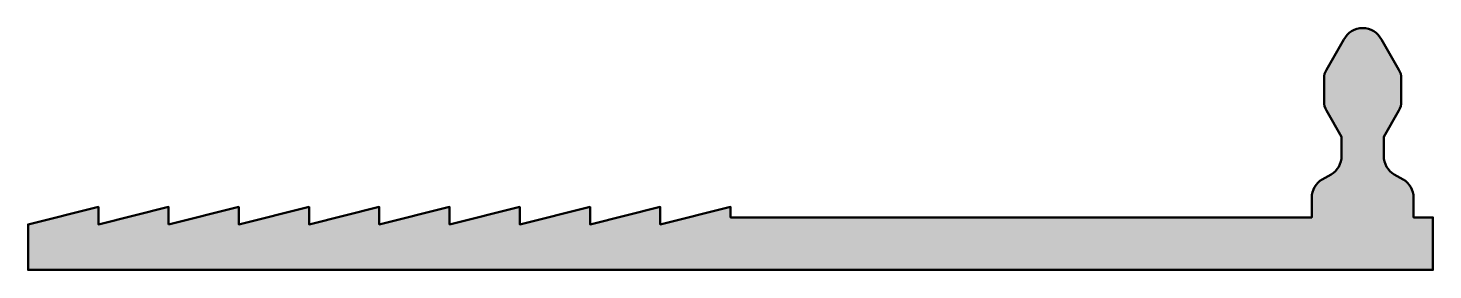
# Model space of a CAD drawing. Extents: x -40 to 0, y 0 to 6.9.
import ezdxf

# ---------------------------------------------------------------- set-up
doc = ezdxf.new("R2010")
doc.units = 0
doc.layers.add('0S-Alu contour', color=7, linetype='Continuous', lineweight=50)
doc.layers.add('0S-Alu hatch', color=252, linetype='Continuous', lineweight=25)

# ---------------------------------------------------------------- blocks, each defined once
blk = doc.blocks.new('129570__07A2C14B_C874_4245_A6CA_582B4EACB7DE_')
at = {"layer": '0S-Alu hatch'}
h = blk.add_hatch(color=256, dxfattribs=at)
edge = h.paths.add_edge_path()
edge.add_line((-35.99992752075195, 1.298997163772584), (-33.99993133544921, 1.798996090888976))
edge.add_line((-33.99993133544921, 1.798996090888976), (-33.99993133544921, 1.298997163772584))
edge.add_line((-33.99993133544921, 1.298997163772584), (-31.99993515014649, 1.798996090888975))
edge.add_line((-31.99993515014649, 1.798996090888975), (-31.99993515014649, 1.298997163772583))
edge.add_line((-31.99993515014649, 1.298997163772583), (-29.99993896484375, 1.798996090888977))
edge.add_line((-29.99993896484375, 1.798996090888977), (-29.99993896484375, 1.298997163772581))
edge.add_line((-29.99993896484375, 1.298997163772581), (-27.99994277954102, 1.798996090888977))
edge.add_line((-27.99994277954102, 1.798996090888977), (-27.99994277954102, 1.298997163772584))
edge.add_line((-27.99994277954102, 1.298997163772584), (-25.99994659423828, 1.798996090888977))
edge.add_line((-25.99994659423828, 1.798996090888977), (-25.99994659423828, 1.298997163772583))
edge.add_line((-25.99994659423828, 1.298997163772583), (-23.99995040893555, 1.798996090888977))
edge.add_line((-23.99995040893555, 1.798996090888977), (-23.99995040893555, 1.298997163772583))
edge.add_line((-23.99995040893555, 1.298997163772583), (-21.99995422363281, 1.798996090888977))
edge.add_line((-21.99995422363281, 1.798996090888977), (-21.99995422363281, 1.298997163772583))
edge.add_line((-21.99995422363281, 1.298997163772583), (-19.99995994567871, 1.798996090888977))
edge.add_line((-19.99995994567871, 1.798996090888977), (-19.99995994567871, 1.499993085861206))
edge.add_line((-19.99995994567871, 1.499993085861206), (-3.449993133544921, 1.499993085861206))
edge.add_line((-3.449993133544921, 1.499993085861206), (-3.44999313354492, 2.062835216522215))
edge.add_ellipse((-2.850004572717846, 2.062840963513983), major_axis=(-0.5999885608545985, 0), ratio=1, start_angle=-60.00059913849623, end_angle=0.0005488077983955009, ccw=False)
edge.add_line((-3.149993419647217, 2.582449436187743), (-2.899993896484376, 2.726785898208616))
edge.add_arc((-3.200002367820624, 3.246405150415637), 0.6000077083985634, 300.0005091069699, 359.9998609370717)
edge.add_line((-2.599994659423828, 3.246403694152832), (-2.599994659423828, 3.799991607666016))
edge.add_line((-2.599994659423828, 3.799991607666016), (-3.03300642967224, 4.549989700317383))
edge.add_ellipse((-2.600011746788642, 4.799984351249559), major_axis=(-0.4999817205660299, 0), ratio=1, start_angle=-0.000558337285383459, end_angle=30.000501594264904, ccw=False)
edge.add_line((-3.099993467330932, 4.799989223480224), (-3.099993467330932, 5.46129274368286))
edge.add_ellipse((-2.600006222179799, 5.461296135601982), major_axis=(-0.4999872451626385, 0), ratio=1, start_angle=-30.000331952559975, end_angle=0.00038869492789217475, ccw=False)
edge.add_line((-3.033006429672241, 5.711292266845701), (-2.534598350524903, 6.573633193969727))
edge.add_ellipse((-1.999995708465576, 6.301242167764373), major_axis=(-0.5999973800392951, 0), ratio=1, start_angle=206.9997766265332, end_angle=333.00022337346684, ccw=False)
edge.add_line((-1.46539306640625, 6.573633193969727), (-0.9669853448867801, 5.711292266845704))
edge.add_ellipse((-1.399989812365371, 5.461294636521857), major_axis=(-0.4999916839548003, 0), ratio=1, start_angle=179.9997830927604, end_angle=210.0002366363149, ccw=False)
edge.add_line((-0.899998128414154, 5.46129274368286), (-0.899998128414154, 4.799989223480222))
edge.add_ellipse((-1.399991206409855, 4.799987600937732), major_axis=(-0.4999930779983341, 0), ratio=1, start_angle=149.9998198290776, end_angle=180.0001859326128, ccw=False)
edge.add_line((-0.9669852852821342, 4.549989700317382), (-1.399997234344482, 3.799991607666016))
edge.add_line((-1.399997234344482, 3.799991607666016), (-1.399997234344482, 3.246403694152831))
edge.add_arc((-0.7999898297243342, 3.246405181512447), 0.6000074046219913, 180.0001420321168, 239.9995470745551)
edge.add_line((-1.099997639656067, 2.726785898208619), (-0.8499982357025144, 2.582449436187744))
edge.add_ellipse((-1.149986648191737, 2.062841627283981), major_axis=(-0.5999877687933095, 0), ratio=1, start_angle=179.999387805002, end_angle=240.00060337460178, ccw=False)
edge.add_line((-0.5499988794326783, 2.062835216522216), (-0.5499988794326783, 1.499996900558471))
edge.add_line((-0.5499988794326783, 1.499996900558471), (1.7e-15, 1.499996900558471))
edge.add_line((1.7e-15, 1.499996900558471), (0, 0))
edge.add_line((0, 0), (-39.99991989135742, 0))
edge.add_line((-39.99991989135742, 0), (-39.99991989135742, 1.298997163772582))
edge.add_line((-39.99991989135742, 1.298997163772582), (-37.99992370605469, 1.798996090888977))
edge.add_line((-37.99992370605469, 1.798996090888977), (-37.99992370605469, 1.298997163772583))
edge.add_line((-37.99992370605469, 1.298997163772583), (-35.99992752075195, 1.798996090888977))
edge.add_line((-35.99992752075195, 1.798996090888977), (-35.99992752075195, 1.298997163772584))
at = {"layer": '0S-Alu contour', "color": 7}
for points in [[(-3.033006429672241, 5.711292266845701), (-2.534598350524903, 6.573633193969727)], [(-1.46539306640625, 6.573633193969727), (-0.9669853448867801, 5.711292266845704)], [(-3.099993467330932, 4.799989223480224), (-3.099993467330932, 5.46129274368286)], [(-0.899998128414154, 5.46129274368286), (-0.899998128414154, 4.799989223480222)], [(-2.599994659423828, 3.246403694152832), (-2.599994659423828, 3.799991607666016), (-3.03300642967224, 4.549989700317383)], [(-0.9669852852821342, 4.549989700317382), (-1.399997234344482, 3.799991607666016), (-1.399997234344482, 3.246403694152831)], [(-3.149993419647217, 2.582449436187743), (-2.899993896484376, 2.726785898208616)], [(-1.099997639656067, 2.726785898208619), (-0.8499982357025144, 2.582449436187744)], [(-0.5499988794326783, 2.062835216522216), (-0.5499988794326783, 1.499996900558471), (1.7e-15, 1.499996900558471), (0, 0), (-39.99991989135742, 0), (-39.99991989135742, 1.298997163772582), (-37.99992370605469, 1.798996090888977), (-37.99992370605469, 1.298997163772583), (-35.99992752075195, 1.798996090888977), (-35.99992752075195, 1.298997163772584)], [(-35.99992752075195, 1.298997163772584), (-33.99993133544921, 1.798996090888976), (-33.99993133544921, 1.298997163772584), (-31.99993515014649, 1.798996090888975), (-31.99993515014649, 1.298997163772583), (-29.99993896484375, 1.798996090888977), (-29.99993896484375, 1.298997163772581), (-27.99994277954102, 1.798996090888977), (-27.99994277954102, 1.298997163772584), (-25.99994659423828, 1.798996090888977), (-25.99994659423828, 1.298997163772583), (-23.99995040893555, 1.798996090888977), (-23.99995040893555, 1.298997163772583), (-21.99995422363281, 1.798996090888977), (-21.99995422363281, 1.298997163772583), (-19.99995994567871, 1.798996090888977), (-19.99995994567871, 1.499993085861206), (-3.449993133544921, 1.499993085861206), (-3.44999313354492, 2.062835216522215)]]:
    blk.add_lwpolyline(points, dxfattribs=at)
at = {"layer": '0S-Alu contour', "color": 7, "extrusion": (0, 0, -1)}
for centre, radius, start, end in [((1.999995708465576, 6.301242167764373), 0.5999973800392951, 26.99977662653318, 153.0002233734668), ((2.600006222179799, 5.461296135601982), 0.4999872451626385, 359.9996113050721, 30.00033195255997), ((1.399989812365371, 5.461294636521857), 0.4999916839548003, 149.9997633636851, 180.0002169072397), ((2.600011746788642, 4.799984351249559), 0.4999817205660299, 329.9994984057351, 0.0005583372853971), ((1.399991206409855, 4.799987600937732), 0.4999930779983341, 179.9998140673872, 210.0001801709224), ((2.850004572717846, 2.062840963513983), 0.5999885608545985, 359.9994511922016, 60.00059913849632), ((1.149986648191737, 2.062841627283981), 0.5999877687933095, 119.9993966253982, 180.0006121949981)]:
    blk.add_arc(centre, radius, start, end, dxfattribs=at)
at = {"layer": '0S-Alu contour', "color": 7}
for centre, radius, start, end in [((-3.200002367820624, 3.246405150415637), 0.6000077083985634, 300.0005091069699, 359.9998609370717), ((-0.7999898297243342, 3.246405181512447), 0.6000074046219913, 180.0001420321168, 239.9995470745551)]:
    blk.add_arc(centre, radius, start, end, dxfattribs=at)
blk = doc.blocks.new('129570__B4378277_1163_41C1_891A_ED17548AE554_')
at = {"layer": '0S-Alu contour', "color": 7}
blk.add_blockref('129570__07A2C14B_C874_4245_A6CA_582B4EACB7DE_', (0, 0), dxfattribs=at)

msp = doc.modelspace()

# ---------------------------------------------------------------- block references
at = {"layer": '0S-Alu contour', "color": 7}
msp.add_blockref('129570__B4378277_1163_41C1_891A_ED17548AE554_', (0, 0), dxfattribs=at)

doc.saveas('drawing.dxf')
